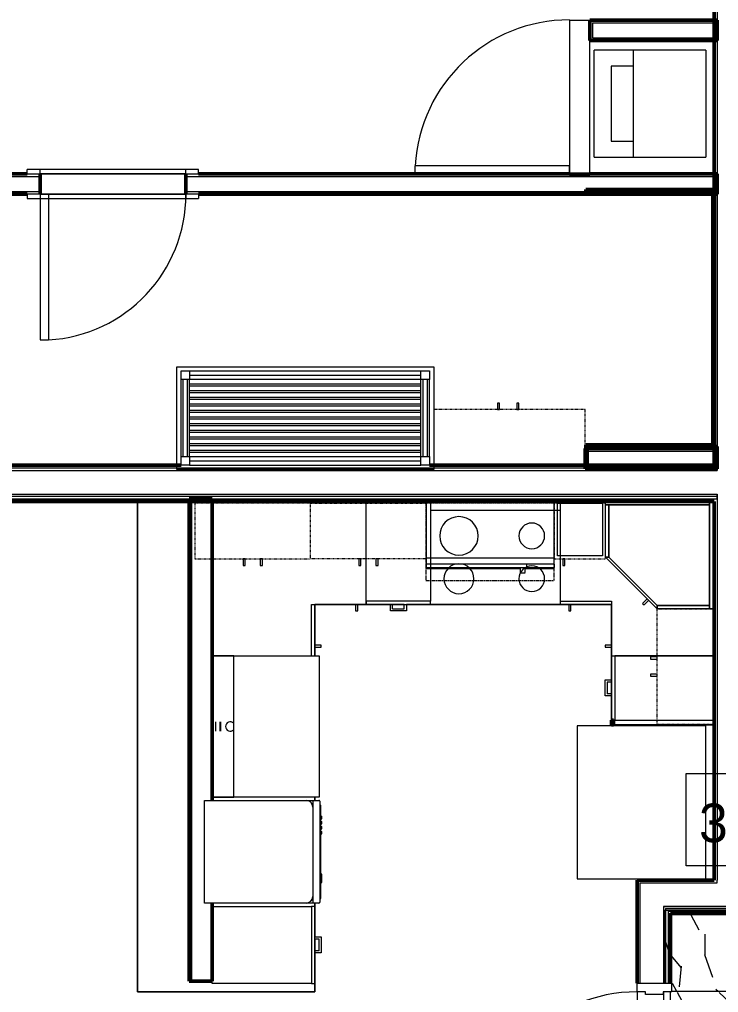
# Model space of a CAD drawing. Header units: inches. Extents: x -4218 to -1830, y 9767 to 12426.
# Drawn here: x -3649.5 to -3486.3, y 11007.3 to 11234.5 of the extents above; entities that cross this region are included whole.
import ezdxf

# ---------------------------------------------------------------- set-up
doc = ezdxf.new("R2010")
doc.units = ezdxf.units.IN
doc.header["$MEASUREMENT"] = 0
doc.linetypes.add('Dash', pattern=[0.25, 0.125, -0.125])
doc.linetypes.add('Overhead', pattern=[0.15625, 0.09375, -0.0625])
for name, color, linetype, lineweight in [('0-1', 7, 'Continuous', 5), ('0-2', 10, 'Continuous', 9), ('A-AREA-IDEN', 2, 'Continuous', 9), ('A-CLNG-1', 252, 'Continuous', 9), ('A-CLNG-2', 10, 'Continuous', 9), ('A-CLNG-PATT-1', 9, 'Continuous', 13), ('A-DETL-MBND', 5, 'Continuous', 9), ('A-DOOR-1', 10, 'Continuous', 9), ('A-DOOR-2', 50, 'Continuous', 20), ('A-DOOR-FRAM-1', 10, 'Continuous', 9), ('A-DOOR-FRAM-3', 50, 'Continuous', 20), ('A-ROOF-1', 132, 'Continuous', 9), ('A-WALL-1', 7, 'Continuous', 50), ('A-WALL-2', 250, 'Continuous', 13), ('A-WALL-3', 10, 'Continuous', 9), ('A-WALL-4', 252, 'Continuous', 9), ('A-WALL-5', 253, 'Continuous', 9), ('A-WALL-6', 254, 'Continuous', 9), ('A-WALL-7', 113, 'Continuous', 9), ('I-WALL-1', 7, 'Continuous', 50), ('I-WALL-2', 10, 'Continuous', 9), ('I-WALL-3', 252, 'Continuous', 9), ('I-WALL-4', 253, 'Continuous', 9), ('P-SANR-FIXT-1', 10, 'Continuous', 9), ('Q-CASE', 31, 'Continuous', 9), ('Q-CASE-1', 253, 'Continuous', 9), ('Q-CASE-2', 252, 'Continuous', 9), ('Q-CASE-3', 10, 'Continuous', 9), ('Q-CASE-4', 252, 'Dash', 9), ('Q-CASE-5', 253, 'Dash', 9), ('Q-CASE-6', 254, 'Continuous', 9), ('Q-CASE-7', 254, 'Dash', 9), ('Q-CASE-8', 10, 'Dash', 9), ('Q-SPCQ-1', 10, 'Continuous', 9), ('Q-SPCQ-2', 91, 'Overhead', 9), ('S-BEAM', 12, 'Continuous', 9)]:
    doc.layers.add(name, color=color, linetype=linetype, lineweight=lineweight)
doc.styles.add('Century Gothic', font='ufonts.com_century-gothic.ttf', dxfattribs={"height": 9})

# ---------------------------------------------------------------- blocks, each defined once
blk = doc.blocks.new('SWING - SINGLE - FLUSH - 2-10 x 6-8 - PRIVACY-3199407-BACKGROUND - RCP - 3RD FLOOR')
at = {"layer": 'A-DOOR-1'}
blk.add_arc((17, 2.37), 34.07, 93.3657, 180, dxfattribs=at)
at = {"layer": 'A-DOOR-2'}
for p, q in [((15, 2.37), (15, 36.38)), ((17, 36.38), (15, 36.38)), ((17, 2.37), (17, 36.38)), ((17, 2.37), (15, 2.37))]:
    blk.add_line(p, q, dxfattribs=at)
at = {"layer": 'A-DOOR-FRAM-1'}
for p, q in [((-17, 3.37), (-20, 3.37)), ((-20, 2.37), (-20, 3.37)), ((-20, 2.37), (-17, 2.37)), ((17, 3.37), (-17, 3.37)), ((-17, 2.37), (-17, 3.37)), ((-17, 2.37), (17, 2.37)), ((20, 3.37), (17, 3.37)), ((17, 2.37), (17, 3.37)), ((17, 2.37), (20, 2.37)), ((20, 2.37), (20, 3.37)), ((-17, -2.38), (-20, -2.38)), ((-20, -2.38), (-20, -3.38)), ((-20, -3.38), (-17, -3.38)), ((17, -2.38), (-17, -2.38)), ((-17, -2.38), (-17, -3.38)), ((-17, -3.38), (17, -3.38)), ((20, -2.38), (17, -2.38)), ((17, -2.38), (17, -3.38)), ((17, -3.38), (20, -3.38)), ((20, -2.38), (20, -3.38))]:
    blk.add_line(p, q, dxfattribs=at)
blk = doc.blocks.new('Stacked Washer and Dryer - 26_x25_ - Private-1372850-BACKGROUND - RCP - 3RD FLOOR')
at = {"layer": 'P-SANR-FIXT-1'}
for p, q in [((26, 12.5), (0, 12.5)), ((0, -12.5), (0, 12.5)), ((16.90625, -12.5), (16.90625, 12.5)), ((26, 12.5), (26, -12.5)), ((22.09375, 8.75), (16.90625, 8.75)), ((22.09375, -8.75), (22.09375, 8.75)), ((16.90625, -8.75), (22.09375, -8.75)), ((0, -12.5), (26, -12.5))]:
    blk.add_line(p, q, dxfattribs=at)
blk = doc.blocks.new('SWING - SINGLE - FLUSH - 36_ x 80_ - OFFSET PIVOT DOOR AT MAGIC PAK AND WASHER_DRYER-3199415-BACKGROUND - RCP - 3RD FLOOR')
at = {"layer": 'A-DOOR-1'}
blk.add_arc((18, -2.37), 36.07, 180, 266.8211, dxfattribs=at)
at = {"layer": 'A-DOOR-2'}
for p, q in [((16, -2.37), (16, -38.39)), ((18, -2.37), (16, -2.37)), ((18, -2.37), (18, -38.39)), ((18, -38.39), (16, -38.39))]:
    blk.add_line(p, q, dxfattribs=at)
blk = doc.blocks.new('Refrigerator_-_Side-by-Side_6047 - 36_ X 30_-345559-BACKGROUND - RCP - 3RD FLOOR')
at = {"layer": 'Q-SPCQ-1'}
for p, q in [((17.87, 14.42), (-17.88, 14.42)), ((-17.88, 14.42), (-17.88, -15.58)), ((17.87, -15.58), (17.87, 14.42)), ((-17.88, -15.58), (17.87, -15.58))]:
    blk.add_line(p, q, dxfattribs=at)
blk = doc.blocks.new('Range - 24_ x 30_-2320547-BACKGROUND - RCP - 3RD FLOOR')
at = {"layer": 'Q-SPCQ-1'}
blk.add_line((0, 22), (30, 22), dxfattribs=at)
for centre, radius, start, end in [((6.5, 16), 4.5, 360, 180), ((23.5, 16), 3, 360, 180), ((6.5, 16), 4.5, 180, 360), ((23.5, 16), 3, 180, 0), ((6.5, 6), 3.5, 360, 180), ((23.5, 6), 3, 360, 180), ((6.5, 6), 3.5, 180, 0), ((23.5, 6), 3, 180, 360)]:
    blk.add_arc(centre, radius, start, end, dxfattribs=at)
blk = doc.blocks.new('Dishwasher_15404 - 34_ counter-547918-BACKGROUND - RCP - 3RD FLOOR')
at = {"layer": 'Q-SPCQ-1'}
for p, q in [((0, 24), (23.68, 24)), ((0, 0), (0, 24)), ((23.68, 24), (25.25, 24)), ((25.25, 24), (26.68, 24)), ((25.25, 24), (25.25, 22.43)), ((26.87, 23.8), (26.87, 0.2)), ((26.87, 22.91), (27.12, 22.91)), ((27.12, 21.39), (27.12, 22.91)), ((25.25, 22.43), (25.25, 1.57)), ((27.12, 20.19), (27.12, 21.39)), ((27.12, 20.28), (27.37, 20.28)), ((27.12, 3.81), (27.12, 20.19)), ((27.12, 19.69), (27.37, 19.69)), ((27.12, 19.1), (27.37, 19.1)), ((27.12, 18.51), (27.37, 18.51)), ((27.37, 19.69), (27.37, 20.28)), ((27.37, 18.51), (27.37, 19.1)), ((27.12, 17.92), (27.37, 17.92)), ((27.12, 17.33), (27.37, 17.33)), ((27.12, 16.74), (27.37, 16.74)), ((27.12, 16.15), (27.37, 16.15)), ((27.37, 17.33), (27.37, 17.92)), ((27.37, 16.15), (27.37, 16.74)), ((27.37, 6.79), (27.12, 6.79)), ((27.12, 4.82), (27.37, 4.82)), ((27.37, 5.81), (27.37, 6.79)), ((27.37, 4.82), (27.37, 5.81)), ((27.12, 2.61), (27.12, 3.81)), ((27.12, 1.09), (27.12, 2.61)), ((23.68, 0), (0, 0)), ((25.25, 1.57), (25.25, 0)), ((26.87, 1.09), (27.12, 1.09)), ((25.25, 0), (23.68, 0)), ((26.68, 0), (25.25, 0))]:
    blk.add_line(p, q, dxfattribs=at)
for centre, radius, start, end in [((23.68, 22.43), 1.57, 360, 90), ((23.68, 22.43), 1.57, 32.077, 42.3359), ((23.68, 22.43), 1.57, 17.8182, 27.5266), ((23.68, 22.43), 1.57, 360, 13.6425), ((26.68, 23.8), 0.197, 360, 90), ((23.68, 1.57), 1.57, 270, 360), ((23.68, 1.57), 1.57, 317.6641, 327.923), ((23.68, 1.57), 1.57, 332.4734, 342.1818), ((23.68, 1.57), 1.57, 346.3575, 360), ((26.68, 0.2), 0.197, 270, 360), ((26.68, 0.2), 0.197, 270, 345)]:
    blk.add_arc(centre, radius, start, end, dxfattribs=at)
blk = doc.blocks.new('300 Series Wall Hung Cabinet_302 - 27_ X 36_-2605031-BACKGROUND - RCP - 3RD FLOOR')
at = {"layer": 'Q-CASE-2'}
for p, q in [((-1.76, 14.69), (-2.25, 14.69)), ((-2.25, 14.69), (-2.25, 13.19)), ((-1.76, 13.19), (-1.76, 14.69)), ((2.24, 14.69), (1.75, 14.69)), ((1.75, 14.69), (1.75, 13.19)), ((2.24, 13.19), (2.24, 14.69)), ((-2.25, 13.19), (-1.76, 13.19)), ((1.75, 13.19), (2.24, 13.19))]:
    blk.add_line(p, q, dxfattribs=at)
at = {"layer": 'Q-CASE-4'}
for p, q in [((-13.5, 0.19), (-13.5, 13.19)), ((-13.5, 13.19), (13.5, 13.19)), ((13.5, 13.19), (13.5, 0.19))]:
    blk.add_line(p, q, dxfattribs=at)
at = {"layer": 'Q-CASE-5'}
blk.add_line((13.5, 0.19), (-13.5, 0.19), dxfattribs=at)
blk = doc.blocks.new('30quot_MicrowaveVent_11166 - 70cm miele oven-2322118-BACKGROUND - RCP - 3RD FLOOR')
at = {"layer": 'Q-CASE-1'}
for p, q in [((-14.2, 0), (-14.2, -0.38)), ((15.68, -0.38), (15.68, 0))]:
    blk.add_line(p, q, dxfattribs=at)
at = {"layer": 'Q-CASE-2'}
for p, q in [((-14.2, -0.38), (-14.2, -13.23)), ((15.68, -13.23), (15.68, -0.38)), ((-14.2, -13.23), (-14.2, -14.49)), ((15.68, -13.23), (-14.2, -13.23)), ((15.68, -14.49), (15.68, -13.23)), ((-14.2, -14.49), (15.68, -14.49)), ((9.18, -14.61), (-14.2, -14.61)), ((-14.2, -14.61), (-14.2, -15.39)), ((-14.2, -15.39), (-14.2, -15.6)), ((-14.2, -15.39), (9.18, -15.39)), ((-14.2, -15.6), (7.69, -15.6)), ((7.69, -15.39), (7.69, -16.55)), ((8.88, -16.55), (8.88, -15.39)), ((8.88, -15.6), (15.68, -15.6)), ((9.18, -14.61), (9.18, -15.39)), ((15.68, -14.61), (9.18, -14.61)), ((9.18, -14.61), (9.18, -15.39)), ((9.18, -15.39), (15.68, -15.39)), ((15.68, -14.61), (15.68, -15.39)), ((15.68, -15.6), (15.68, -15.39)), ((7.69, -16.6), (8.88, -16.6)), ((8.88, -16.55), (8.88, -16.55))]:
    blk.add_line(p, q, dxfattribs=at)
at = {"layer": 'Q-CASE-6'}
blk.add_line((15.68, 0), (-14.2, 0), dxfattribs=at)
blk = doc.blocks.new('Base Cabinet 4 Drawer 254 - Base Cabinet 4 Drawer 254 15_-2556187-BACKGROUND - RCP - 3RD FLOOR')
at = {"layer": 'Q-CASE-3'}
for p, q in [((-6.76, -23.25), (-6.76, 0)), ((-6.76, 0), (8.24, 0)), ((8.24, 0), (8.24, -23.25)), ((-6.76, -23.25), (-6.76, -24)), ((8.24, -23.25), (-6.76, -23.25)), ((-6.76, -24), (8.24, -24)), ((-0.64, -24), (-1.14, -24)), ((-1.14, -25.5), (-1.14, -24)), ((-0.64, -25), (-0.64, -24)), ((2.11, -25), (2.11, -24)), ((2.11, -24), (2.61, -24)), ((2.61, -24), (2.61, -25.5)), ((8.24, -24), (8.24, -23.25)), ((2.61, -25.5), (-1.14, -25.5)), ((-0.64, -25), (2.11, -25))]:
    blk.add_line(p, q, dxfattribs=at)
blk = doc.blocks.new('Base Cabinet 3 Drawer 230 - Base Cabinet 3 Drawer 230 15_-2603807-BACKGROUND - RCP - 3RD FLOOR')
at = {"layer": 'Q-CASE-3'}
for p, q in [((-1.14, 24), (-1.14, 25.5)), ((-1.14, 25.5), (2.61, 25.5)), ((2.11, 25), (-0.64, 25)), ((-0.64, 24), (-0.64, 25)), ((2.11, 24), (2.11, 25)), ((2.61, 25.5), (2.61, 24)), ((-6.76, 24), (8.24, 24)), ((-6.76, 23.25), (-6.76, 24)), ((8.24, 23.25), (-6.76, 23.25)), ((-6.76, 23.25), (-6.76, 0)), ((-1.14, 24), (-0.64, 24)), ((2.61, 24), (2.11, 24)), ((8.24, 24), (8.24, 23.25)), ((8.24, 0), (8.24, 23.25)), ((-6.76, 0), (8.24, 0))]:
    blk.add_line(p, q, dxfattribs=at)
blk = doc.blocks.new('Base Cabinet 3 Drawer 230 - Base Cabinet 3 Drawer 230 18_-2554959-BACKGROUND - RCP - 3RD FLOOR')
at = {"layer": 'Q-CASE-3'}
for p, q in [((-8.26, -23.25), (-8.26, 0)), ((-8.26, 0), (9.74, 0)), ((9.74, 0), (9.74, -23.25)), ((-8.26, -23.25), (-8.26, -24)), ((9.74, -23.25), (-8.26, -23.25)), ((-8.26, -24), (9.74, -24)), ((-0.64, -24), (-1.14, -24)), ((-1.14, -25.5), (-1.14, -24)), ((-0.64, -25), (-0.64, -24)), ((2.11, -25), (2.11, -24)), ((2.11, -24), (2.61, -24)), ((2.61, -24), (2.61, -25.5)), ((9.74, -24), (9.74, -23.25)), ((2.61, -25.5), (-1.14, -25.5)), ((-0.64, -25), (2.11, -25))]:
    blk.add_line(p, q, dxfattribs=at)
blk = doc.blocks.new('kitchen_faucet_14143 - kitchen_faucet_14143-V24-BACKGROUND - RCP - 3RD FLOOR')
at = {"layer": 'P-SANR-FIXT-1'}
for p, q in [((2.26, -1.08), (2.26, 1.08)), ((2.34, 1.08), (2.34, -1.08)), ((3.44, -1.08), (3.44, 1.08))]:
    blk.add_line(p, q, dxfattribs=at)
for start, end in [(0, 135), (225, 0)]:
    blk.add_arc((0, 0), 1.08, start, end, dxfattribs=at)
blk = doc.blocks.new('Stainless Steel Farmhous Kitchen Sink - Stainless Steel Farmhous Kitchen Sink-2552578-BACKGROUND - RCP - 3RD FLOOR')
at = {"layer": 'P-SANR-FIXT-1'}
for p, q in [((-33, 22.2), (0, 22.2)), ((-33, 2.25), (-33, 22.2)), ((0, 22.2), (0, 2.25)), ((0, 2.25), (-33, 2.25))]:
    blk.add_line(p, q, dxfattribs=at)
blk = doc.blocks.new('Base Cabinet Corner 197 - Base Cabinet Corner 197-2569781-BACKGROUND - RCP - 3RD FLOOR')
at = {"layer": 'Q-CASE-3'}
for p, q in [((0.74, 36), (-23.26, 36)), ((-23.26, 36), (-23.26, 0)), ((0.74, 23.25), (0.74, 36)), ((0.74, 24), (0.74, 36)), ((0.73, 34), (0.73, 33.51)), ((2.23, 34), (0.73, 34)), ((0.73, 33.51), (2.23, 33.51)), ((2.23, 33.51), (2.23, 34)), ((10.73, 25.5), (10.24, 25.5)), ((10.24, 25.5), (10.24, 24)), ((10.73, 24), (10.73, 25.5)), ((12.74, 24), (0.74, 24)), ((0.74, 23.25), (0.74, 24)), ((12.74, 23.25), (0.74, 23.25)), ((10.24, 24), (10.73, 24)), ((12.74, 0), (12.74, 24)), ((-23.26, 0), (12.74, 0))]:
    blk.add_line(p, q, dxfattribs=at)
blk = doc.blocks.new('308 - 308-V40-BACKGROUND - RCP - 3RD FLOOR')
at = {"layer": 'Q-CASE'}
for p, q in [((-12, 13.19), (0, 25.19)), ((0, 25.19), (0, 24.44)), ((0, 24.44), (-11.25, 13.19)), ((-11.25, 13.19), (-12, 13.19))]:
    blk.add_line(p, q, dxfattribs=at)
at = {"layer": 'Q-CASE-1'}
for p, q in [((12.62, 25.19), (13, 25.19)), ((12.62, 0.19), (-12, 0.19)), ((13, 0.94), (12.62, 0.94)), ((12.62, 0.94), (13, 0.94))]:
    blk.add_line(p, q, dxfattribs=at)
at = {"layer": 'Q-CASE-2'}
for p, q in [((0, 25.19), (12.25, 25.19)), ((0, 24.44), (0, 25.19)), ((12.25, 25.19), (12.25, 24.44)), ((12.25, 0.94), (12.25, 25.19)), ((12.25, 25.19), (12.62, 25.19)), ((-11.25, 13.19), (0, 24.44)), ((0, 24.44), (12.25, 24.44)), ((12.25, 24.44), (0, 24.44)), ((12.25, 24.44), (12.25, 0.94)), ((-10.76, 16.55), (-11.11, 16.2)), ((-11.11, 16.2), (-10.05, 15.14)), ((-9.7, 15.49), (-10.76, 16.55)), ((-12, 13.19), (-11.25, 13.19)), ((-12, 0.94), (-12, 13.19)), ((-11.25, 0.94), (-11.25, 13.19)), ((-11.25, 13.19), (-11.25, 0.94)), ((-11.25, 0.94), (-12, 0.94)), ((-12, 0.19), (-12, 0.94)), ((-12, 0.94), (12.62, 0.94)), ((12.25, 0.94), (-11.25, 0.94)), ((12.62, 0.94), (12.25, 0.94))]:
    blk.add_line(p, q, dxfattribs=at)
at = {"layer": 'Q-CASE-6'}
for p, q in [((13, 25.19), (13, 0.94)), ((13, 0.19), (12.62, 0.19)), ((13, 0.94), (13, 0.19))]:
    blk.add_line(p, q, dxfattribs=at)
blk = doc.blocks.new('300 Series Wall Hung Cabinet_302 - 27_ X 36_-V41-BACKGROUND - RCP - 3RD FLOOR')
at = {"layer": 'Q-CASE-2'}
for p, q in [((-1.76, -13.19), (-2.25, -13.19)), ((-2.25, -13.19), (-2.25, -14.69)), ((-1.76, -14.69), (-1.76, -13.19)), ((2.24, -13.19), (1.75, -13.19)), ((1.75, -13.19), (1.75, -14.69)), ((2.24, -14.69), (2.24, -13.19)), ((-2.25, -14.69), (-1.76, -14.69)), ((1.75, -14.69), (2.24, -14.69))]:
    blk.add_line(p, q, dxfattribs=at)
at = {"layer": 'Q-CASE-4'}
for p, q in [((13.5, -13.19), (13.5, -0.19)), ((-9.5, -13.19), (13.5, -13.19))]:
    blk.add_line(p, q, dxfattribs=at)
at = {"layer": 'Q-CASE-5'}
for p, q in [((-13.5, -0.19), (-13.5, -13.19)), ((13.5, -0.19), (-9.5, -0.19)), ((-13.5, -13.19), (-9.5, -13.19))]:
    blk.add_line(p, q, dxfattribs=at)
at = {"layer": 'Q-CASE-7'}
blk.add_line((-9.5, -0.19), (-13.5, -0.19), dxfattribs=at)
blk = doc.blocks.new('300 Series Wall Hung Cabinet_301 - 12_-2216986-BACKGROUND - RCP - 3RD FLOOR')
at = {"layer": 'Q-CASE-1'}
blk.add_line((-5.25, -0.19), (5.25, -0.19), dxfattribs=at)
at = {"layer": 'Q-CASE-2'}
for p, q in [((-5.25, -12.44), (-5.25, -0.19)), ((5.25, -0.19), (5.25, -12.44)), ((5.25, -12.44), (-5.25, -12.44)), ((-3.51, -13.19), (-4, -13.19)), ((-4, -13.19), (-4, -14.69)), ((-3.51, -14.69), (-3.51, -13.19)), ((-4, -14.69), (-3.51, -14.69))]:
    blk.add_line(p, q, dxfattribs=at)
at = {"layer": 'Q-CASE-4'}
for p, q in [((-6, -0.19), (-6, -13.19)), ((6, -13.19), (6, -0.19)), ((-6, -13.19), (6, -13.19))]:
    blk.add_line(p, q, dxfattribs=at)
at = {"layer": 'Q-CASE-5'}
blk.add_line((6, -0.19), (-6, -0.19), dxfattribs=at)
blk = doc.blocks.new('Cabinet Filler41 - Cabinet Filler-2785547-BACKGROUND - RCP - 3RD FLOOR')
at = {"layer": 'A-WALL-1'}
for p, q in [((-3511.3, 11069.84), (-3511.3, 11070.94)), ((-3511.3, 11070.94), (-3510.8, 11070.94)), ((-3510.8, 11069.84), (-3511.3, 11069.84)), ((-3510.8, 11070.94), (-3510.8, 11069.84))]:
    blk.add_line(p, q, dxfattribs=at)
at = {"layer": 'A-WALL-4'}
for p, q in [((-3510.8, 11070.94), (-3511.3, 11070.94)), ((-3511.3, 11070.94), (-3511.3, 11069.84)), ((-3511.3, 11069.84), (-3510.8, 11069.84)), ((-3510.8, 11069.84), (-3510.8, 11070.94))]:
    blk.add_line(p, q, dxfattribs=at)
blk = doc.blocks.new('Bath Vanity - Bath Vanity 60_-2708009-BACKGROUND - RCP - 3RD FLOOR')
at = {"layer": 'Q-CASE-2'}
for p, q in [((-29.26, -1), (-29.26, 0)), ((-29.26, 0), (30.74, 0)), ((30.74, 0), (30.74, -1))]:
    blk.add_line(p, q, dxfattribs=at)
at = {"layer": 'Q-CASE-3'}
for p, q in [((-29.26, -24), (-29.26, -1)), ((-28.26, -3), (-28.26, -1)), ((-28.26, -1), (-26.26, -1)), ((27.74, -1), (-26.26, -1)), ((-26.26, -1), (-26.26, -3)), ((27.74, -2), (-26.26, -2)), ((27.74, -3), (27.74, -1)), ((27.74, -1), (29.74, -1)), ((29.74, -1), (29.74, -3)), ((30.74, -1), (30.74, -24)), ((-28.26, -3), (-28.26, -21)), ((-26.26, -3), (-28.26, -3)), ((-27.76, -3), (-27.76, -21)), ((-26.76, -3), (-26.76, -21)), ((27.74, -3), (-26.26, -3)), ((-26.26, -3), (-26.26, -21)), ((-26.26, -4), (27.74, -4)), ((27.74, -3), (27.74, -21)), ((29.74, -3), (27.74, -3)), ((28.24, -3), (28.24, -21)), ((29.24, -3), (29.24, -21)), ((29.74, -3), (29.74, -21)), ((27.74, -4.55), (-26.26, -4.55)), ((-26.26, -5.55), (27.74, -5.55)), ((27.74, -6.09), (-26.26, -6.09)), ((-26.26, -7.09), (27.74, -7.09)), ((27.74, -7.64), (-26.26, -7.64)), ((-26.26, -8.64), (27.74, -8.64)), ((27.74, -9.18), (-26.26, -9.18)), ((-26.26, -10.18), (27.74, -10.18)), ((27.74, -10.73), (-26.26, -10.73)), ((-26.26, -11.73), (27.74, -11.73)), ((27.74, -12.27), (-26.26, -12.27)), ((-26.26, -13.27), (27.74, -13.27)), ((27.74, -13.82), (-26.26, -13.82)), ((-26.26, -14.82), (27.74, -14.82)), ((27.74, -15.36), (-26.26, -15.36)), ((-26.26, -16.36), (27.74, -16.36)), ((27.74, -16.91), (-26.26, -16.91)), ((-26.26, -17.91), (27.74, -17.91)), ((27.74, -18.45), (-26.26, -18.45)), ((-26.26, -19.45), (27.74, -19.45)), ((27.74, -20), (-26.26, -20)), ((-28.26, -23), (-28.26, -21)), ((-28.26, -21), (-26.26, -21)), ((-26.26, -21), (27.74, -21)), ((-26.26, -21), (-26.26, -23)), ((27.74, -22), (-26.26, -22)), ((27.74, -23), (27.74, -21)), ((27.74, -21), (29.74, -21)), ((29.74, -21), (29.74, -23)), ((30.74, -24), (-29.26, -24)), ((-26.26, -23), (-28.26, -23)), ((27.74, -23), (-26.26, -23)), ((29.74, -23), (27.74, -23))]:
    blk.add_line(p, q, dxfattribs=at)
blk = doc.blocks.new('Range_Hood_386 - 30_ Wide-2820354-BACKGROUND - RCP - 3RD FLOOR')
at = {"layer": 'Q-SPCQ-2'}
for p, q in [((15, 6), (-15, 6)), ((-15, 6), (-15, -12)), ((15, -12), (15, 6)), ((-15, -12), (15, -12))]:
    blk.add_line(p, q, dxfattribs=at)
blk = doc.blocks.new('300 Series Wall Hung Cabinet_326 - 36_-V56-BACKGROUND - RCP - 3RD FLOOR')
at = {"layer": 'Q-CASE-3'}
for p, q in [((-2.01, -13.19), (-2.5, -13.19)), ((-2.5, -13.19), (-2.5, -14.69)), ((-2.01, -14.69), (-2.01, -13.19)), ((2.49, -13.19), (2, -13.19)), ((2, -13.19), (2, -14.69)), ((2.49, -14.69), (2.49, -13.19)), ((-2.5, -14.69), (-2.01, -14.69)), ((2, -14.69), (2.49, -14.69))]:
    blk.add_line(p, q, dxfattribs=at)
at = {"layer": 'Q-CASE-4'}
for p, q in [((17.37, -0.19), (-18, -0.19)), ((-18, -0.19), (-18, -4.07))]:
    blk.add_line(p, q, dxfattribs=at)
at = {"layer": 'Q-CASE-8'}
for p, q in [((-18, -4.07), (-18, -13.19)), ((-18, -13.19), (17.37, -13.19))]:
    blk.add_line(p, q, dxfattribs=at)
blk = doc.blocks.new('CTR - 1st Phase - Unit Layouts_rvt-1-BACKGROUND - RCP - 3RD FLOOR')
at = {"layer": 'A-WALL-1'}
for p, q in [((-3516.37, 11233.73), (-3516.37, 11234.36)), ((-3516.37, 11234.36), (-3486.67, 11234.36)), ((-3516.37, 11230.23), (-3516.37, 11233.73)), ((-3486.67, 11234.36), (-3486.67, 11233.73)), ((-3486.67, 11233.73), (-3486.67, 11230.23)), ((-3516.37, 11229.61), (-3516.37, 11230.23)), ((-3486.67, 11230.23), (-3486.67, 11229.61)), ((-3486.67, 11229.61), (-3516.37, 11229.61)), ((-3653.15, 11198.45), (-3647.72, 11198.45)), ((-3644.72, 11198.45), (-3644.72, 11193.7)), ((-3610.72, 11193.7), (-3610.72, 11198.45)), ((-3607.72, 11198.45), (-3521.12, 11198.45)), ((-3521.12, 11198.45), (-3521.12, 11198.36)), ((-3516.37, 11198.36), (-3516.37, 11198.45)), ((-3516.37, 11198.45), (-3486.67, 11198.45)), ((-3486.67, 11198.45), (-3486.67, 11197.83)), ((-3521.12, 11198.36), (-3516.37, 11198.36)), ((-3486.67, 11197.83), (-3486.67, 11194.33)), ((-3517.26, 11194.81), (-3487.64, 11194.81)), ((-3517.26, 11194.44), (-3517.26, 11194.81)), ((-3487.64, 11194.44), (-3517.26, 11194.44)), ((-3487.64, 11194.81), (-3487.26, 11194.81)), ((-3487.64, 11135.19), (-3487.64, 11194.44)), ((-3487.26, 11194.81), (-3487.26, 11134.81)), ((-3486.67, 11194.33), (-3486.67, 11193.7)), ((-3647.72, 11193.7), (-3653.15, 11193.7)), ((-3486.67, 11193.7), (-3607.72, 11193.7)), ((-3517.3, 11134.19), (-3517.3, 11134.81)), ((-3517.3, 11134.81), (-3486.67, 11134.81)), ((-3517.26, 11134.81), (-3517.26, 11135.19)), ((-3517.26, 11135.19), (-3487.64, 11135.19)), ((-3487.64, 11134.81), (-3517.26, 11134.81)), ((-3487.26, 11134.81), (-3487.64, 11134.81)), ((-3486.67, 11134.81), (-3486.67, 11134.19)), ((-3517.3, 11130.69), (-3517.3, 11134.19)), ((-3486.67, 11134.19), (-3486.67, 11130.69)), ((-3517.3, 11130.44), (-3517.3, 11130.69)), ((-3486.67, 11130.44), (-3517.3, 11130.44)), ((-3486.67, 11130.69), (-3486.67, 11130.44)), ((-3609.93, 11009.94), (-3609.93, 11122.56)), ((-3609.93, 11122.56), (-3604.56, 11122.56)), ((-3604.56, 11122.56), (-3604.56, 11052.19)), ((-3604.56, 11028.19), (-3604.56, 11009.94)), ((-3604.56, 11009.94), (-3609.93, 11009.94))]:
    blk.add_line(p, q, dxfattribs=at)
at = {"layer": 'A-WALL-2'}
for p, q in [((-3515.75, 11233.73), (-3515.75, 11230.23)), ((-3515.75, 11233.73), (-3487.3, 11233.73)), ((-3487.3, 11233.73), (-3487.3, 11230.23)), ((-3515.75, 11230.23), (-3487.3, 11230.23)), ((-3653.15, 11197.83), (-3644.72, 11197.83)), ((-3610.72, 11197.83), (-3487.3, 11197.83)), ((-3487.3, 11194.33), (-3487.3, 11197.83)), ((-3653.15, 11194.33), (-3644.72, 11194.33)), ((-3610.72, 11194.33), (-3487.3, 11194.33)), ((-3517.42, 11133.7), (-3486.67, 11133.7)), ((-3516.67, 11130.69), (-3516.67, 11134.19)), ((-3516.67, 11134.19), (-3487.3, 11134.19)), ((-3487.3, 11134.19), (-3487.3, 11130.69)), ((-3517.3, 11130.69), (-3516.67, 11130.69)), ((-3517.3, 11130.69), (-3516.67, 11130.69)), ((-3516.67, 11130.69), (-3487.3, 11130.69)), ((-3487.3, 11130.69), (-3486.67, 11130.69)), ((-3487.3, 11130.69), (-3486.67, 11130.69)), ((-3517.42, 11130.2), (-3486.67, 11130.2)), ((-3609.31, 11009.94), (-3609.31, 11122.56))]:
    blk.add_line(p, q, dxfattribs=at)
at = {"layer": 'A-WALL-3'}
for p, q in [((-3521.12, 11234.36), (-3521.12, 11198.45)), ((-3521.12, 11234.36), (-3516.37, 11234.36)), ((-3516.37, 11198.45), (-3516.37, 11229.61)), ((-3610.72, 11198.45), (-3644.72, 11198.45)), ((-3644.72, 11193.7), (-3610.72, 11193.7))]:
    blk.add_line(p, q, dxfattribs=at)
at = {"layer": 'A-WALL-4'}
for p, q in [((-3516.37, 11229.61), (-3516.37, 11234.36)), ((-3644.72, 11198.45), (-3644.72, 11193.7)), ((-3610.72, 11198.45), (-3610.72, 11193.7)), ((-3521.12, 11198.45), (-3521.12, 11198.36)), ((-3516.37, 11198.36), (-3516.37, 11198.45)), ((-3521.12, 11198.36), (-3516.37, 11198.36)), ((-3609.93, 11009.94), (-3609.93, 11121.94)), ((-3604.56, 11121.94), (-3604.56, 11052.19)), ((-3604.56, 11028.19), (-3604.56, 11009.94)), ((-3609.93, 11009.94), (-3604.56, 11009.94))]:
    blk.add_line(p, q, dxfattribs=at)
at = {"layer": 'A-WALL-5'}
for p, q in [((-3609.93, 11121.94), (-3609.93, 11122.56)), ((-3604.56, 11122.56), (-3604.56, 11121.94))]:
    blk.add_line(p, q, dxfattribs=at)
at = {"layer": 'A-WALL-6'}
blk.add_line((-3609.93, 11122.56), (-3604.56, 11122.56), dxfattribs=at)
at = {"layer": 'A-WALL-7'}
for p, q in [((-3609.93, 11121.94), (-3621.93, 11121.94)), ((-3621.93, 11121.94), (-3621.93, 11007.51)), ((-3621.93, 11007.51), (-3621.93, 11121.94)), ((-3621.93, 11121.94), (-3609.93, 11121.94)), ((-3604.56, 11121.94), (-3609.93, 11121.94)), ((-3609.93, 11121.94), (-3604.56, 11121.94)), ((-3487.3, 11121.94), (-3604.56, 11121.94)), ((-3604.56, 11121.94), (-3487.3, 11121.94)), ((-3487.3, 11069.84), (-3487.3, 11121.94)), ((-3487.3, 11121.94), (-3487.3, 11069.84)), ((-3580.56, 11088.44), (-3580.56, 11097.94)), ((-3580.56, 11097.94), (-3571.04, 11097.94)), ((-3571.04, 11097.94), (-3580.56, 11097.94)), ((-3580.56, 11097.94), (-3580.56, 11088.44)), ((-3570.56, 11097.94), (-3562.93, 11097.94)), ((-3562.93, 11097.94), (-3570.56, 11097.94)), ((-3562.93, 11097.94), (-3562.43, 11097.94)), ((-3562.43, 11097.94), (-3559.68, 11097.94)), ((-3559.68, 11097.94), (-3562.43, 11097.94)), ((-3559.68, 11097.94), (-3559.18, 11097.94)), ((-3559.18, 11097.94), (-3521.29, 11097.94)), ((-3521.29, 11097.94), (-3559.18, 11097.94)), ((-3521.29, 11097.94), (-3520.8, 11097.94)), ((-3520.8, 11097.94), (-3511.3, 11097.94)), ((-3511.3, 11097.94), (-3520.8, 11097.94)), ((-3511.3, 11097.94), (-3511.3, 11088.43)), ((-3511.3, 11088.43), (-3511.3, 11097.94)), ((-3580.56, 11087.95), (-3580.56, 11088.44)), ((-3580.56, 11085.94), (-3580.56, 11087.95)), ((-3580.56, 11087.95), (-3580.56, 11085.94)), ((-3511.3, 11087.94), (-3511.3, 11080.31)), ((-3511.3, 11080.31), (-3511.3, 11087.94)), ((-3604.56, 11052.94), (-3604.56, 11085.94)), ((-3604.56, 11085.94), (-3599.51, 11085.94)), ((-3599.51, 11085.94), (-3604.56, 11085.94)), ((-3604.56, 11085.94), (-3604.56, 11052.94)), ((-3511.3, 11080.31), (-3511.3, 11079.82)), ((-3511.3, 11079.82), (-3511.3, 11077.06)), ((-3511.3, 11077.06), (-3511.3, 11079.82)), ((-3511.3, 11077.06), (-3511.3, 11076.56)), ((-3511.3, 11076.56), (-3511.3, 11070.94)), ((-3511.3, 11070.94), (-3511.3, 11076.56)), ((-3511.3, 11070.94), (-3511.3, 11069.84)), ((-3511.3, 11069.84), (-3511.3, 11070.94)), ((-3511.3, 11069.84), (-3510.8, 11069.84)), ((-3510.8, 11069.84), (-3511.3, 11069.84)), ((-3510.8, 11069.84), (-3487.3, 11069.84)), ((-3487.3, 11069.84), (-3510.8, 11069.84)), ((-3599.51, 11052.94), (-3604.56, 11052.94)), ((-3604.56, 11052.94), (-3599.51, 11052.94)), ((-3580.56, 11052.94), (-3599.51, 11052.94)), ((-3580.56, 11052.19), (-3580.56, 11052.94)), ((-3580.56, 11052.94), (-3580.56, 11052.19)), ((-3580.56, 11020.31), (-3580.56, 11028.19)), ((-3580.56, 11028.19), (-3580.56, 11020.31)), ((-3580.56, 11019.82), (-3580.56, 11020.31)), ((-3580.56, 11017.06), (-3580.56, 11019.82)), ((-3580.56, 11019.82), (-3580.56, 11017.06)), ((-3580.56, 11016.56), (-3580.56, 11017.06)), ((-3580.56, 11007.51), (-3580.56, 11016.56)), ((-3580.56, 11016.56), (-3580.56, 11007.51)), ((-3621.93, 11007.51), (-3580.56, 11007.51)), ((-3580.56, 11007.51), (-3621.93, 11007.51))]:
    blk.add_line(p, q, dxfattribs=at)
at = {"layer": 'I-WALL-1'}
for p, q in [((-3517.42, 11129.58), (-3517.42, 11134.33)), ((-3517.42, 11134.33), (-3486.67, 11134.33)), ((-3486.67, 11134.33), (-3486.67, 11129.58)), ((-3486.67, 11129.58), (-3517.42, 11129.58))]:
    blk.add_line(p, q, dxfattribs=at)
at = {"layer": '0-2'}
for name, p, rotation in [('SWING - SINGLE - FLUSH - 36_ x 80_ - OFFSET PIVOT DOOR AT MAGIC PAK AND WASHER_DRYER-3199415-BACKGROUND - RCP - 3RD FLOOR', (-3518.75, 11216.36), 270), ('Stacked Washer and Dryer - 26_x25_ - Private-1372850-BACKGROUND - RCP - 3RD FLOOR', (-3489.32, 11214.86), 180), ('SWING - SINGLE - FLUSH - 2-10 x 6-8 - PRIVACY-3199407-BACKGROUND - RCP - 3RD FLOOR', (-3627.72, 11196.08), 180), ('Bath Vanity - Bath Vanity 60_-2708009-BACKGROUND - RCP - 3RD FLOOR', (-3582.06, 11129.44), 180), ('300 Series Wall Hung Cabinet_326 - 36_-V56-BACKGROUND - RCP - 3RD FLOOR', (-3535.42, 11130.25), 180), ('Base Cabinet Corner 197 - Base Cabinet Corner 197-2569781-BACKGROUND - RCP - 3RD FLOOR', (-3604.56, 11098.68), 270.0000000000319), ('300 Series Wall Hung Cabinet_302 - 27_ X 36_-2605031-BACKGROUND - RCP - 3RD FLOOR', (-3568.06, 11121.75), 180), ('Range_Hood_386 - 30_ Wide-2820354-BACKGROUND - RCP - 3RD FLOOR', (-3539.67, 11109.56), 180), ('Base Cabinet Corner 197 - Base Cabinet Corner 197-2569781-BACKGROUND - RCP - 3RD FLOOR', (-3510.56, 11121.94), 180), ('308 - 308-V40-BACKGROUND - RCP - 3RD FLOOR', (-3487.49, 11108.94), 90.00000000002986), ('300 Series Wall Hung Cabinet_302 - 27_ X 36_-2605031-BACKGROUND - RCP - 3RD FLOOR', (-3487.49, 11083.44), 90.00000000002986), ('Stainless Steel Farmhous Kitchen Sink - Stainless Steel Farmhous Kitchen Sink-2552578-BACKGROUND - RCP - 3RD FLOOR', (-3601.76, 11052.94), 270.0000000000835), ('Base Cabinet 3 Drawer 230 - Base Cabinet 3 Drawer 230 15_-2603807-BACKGROUND - RCP - 3RD FLOOR', (-3487.3, 11077.7), 90.00000000003256), ('kitchen_faucet_14143 - kitchen_faucet_14143-V24-BACKGROUND - RCP - 3RD FLOOR', (-3600.31, 11069.44), 180), ('Refrigerator_-_Side-by-Side_6047 - 36_ X 30_-345559-BACKGROUND - RCP - 3RD FLOOR', (-3503.72, 11051.71), 270.0000000000458), ('Base Cabinet 3 Drawer 230 - Base Cabinet 3 Drawer 230 18_-2554959-BACKGROUND - RCP - 3RD FLOOR', (-3604.56, 11017.7), 90.00000000011703)]:
    blk.add_blockref(name, p, dxfattribs=dict(at, rotation=rotation))
for name, p in [('300 Series Wall Hung Cabinet_302 - 27_ X 36_-V41-BACKGROUND - RCP - 3RD FLOOR', (-3595.06, 11121.75)), ('Base Cabinet 4 Drawer 254 - Base Cabinet 4 Drawer 254 15_-2556187-BACKGROUND - RCP - 3RD FLOOR', (-3561.79, 11121.94)), ('30quot_MicrowaveVent_11166 - 70cm miele oven-2322118-BACKGROUND - RCP - 3RD FLOOR', (-3540.35, 11121.94)), ('300 Series Wall Hung Cabinet_301 - 12_-2216986-BACKGROUND - RCP - 3RD FLOOR', (-3518.67, 11121.75)), ('Range - 24_ x 30_-2320547-BACKGROUND - RCP - 3RD FLOOR', (-3553.42, 11097.94)), ('Cabinet Filler41 - Cabinet Filler-2785547-BACKGROUND - RCP - 3RD FLOOR', (0, 0)), ('Dishwasher_15404 - 34_ counter-547918-BACKGROUND - RCP - 3RD FLOOR', (-3606.3, 11028.19))]:
    blk.add_blockref(name, p, dxfattribs=at)
blk = doc.blocks.new('HOLLOW METAL - UNIT DOOR-2191980-BACKGROUND - RCP - 3RD FLOOR')
at = {"layer": 'A-DOOR-1'}
blk.add_arc((18, -4.125), 36, 180, 270, dxfattribs=at)
at = {"layer": 'A-DOOR-2'}
for p, q in [((16.25, -4.125), (18, -4.125)), ((16.25, -40.125), (16.25, -4.125)), ((18, -4.125), (18, -40.125)), ((18, -40.125), (16.25, -40.125))]:
    blk.add_line(p, q, dxfattribs=at)
at = {"layer": 'A-DOOR-FRAM-3'}
for p, q in [((-20, 3.875), (-18, 3.875)), ((-20, -4.125), (-20, 3.875)), ((-18, 3.875), (-18, 1.9375)), ((18, 3.875), (20, 3.875)), ((18, 1.9375), (18, 3.875)), ((20, 3.875), (20, -4.125)), ((-18, 1.9375), (-17.375, 1.9375)), ((-17.375, 1.9375), (-17.375, -2.1875)), ((17.375, 1.9375), (18, 1.9375)), ((17.375, -2.1875), (17.375, 1.9375)), ((-18, -2.1875), (-18, -4.125)), ((-17.375, -2.1875), (-18, -2.1875)), ((18, -2.1875), (17.375, -2.1875)), ((18, -4.125), (18, -2.1875)), ((-18, -4.125), (-20, -4.125)), ((20, -4.125), (18, -4.125))]:
    blk.add_line(p, q, dxfattribs=at)
blk = doc.blocks.new('CTR - 1st Phase - Common Walls_rvt-1-BACKGROUND - RCP - 3RD FLOOR')
at = {"layer": 'A-CLNG-PATT-1'}
h = blk.add_hatch(dxfattribs=at)
h.set_pattern_fill('FP_1', color=256, style=0, pattern_type=2)
h.set_pattern_definition([(108.435, (6.24, 0), (-23.9995167, 47.999875), [9.107, -66.787]), (139.399, (3.36, 8.64), (-144.0005735, 119.9994401), [4.425, -216.844]), (136.848, (24, 11.52), (-360.00235884, 335.99803914), [10.527, -515.834]), (109.983, (16.32, 18.72), (-71.99926767, 192.0004429), [5.618, -275.295]), (90, (14.4, 0), (-24, 24), [4.8, -19.2]), (118.443, (14.4, 4.8), (168.000806133, -311.999948405), [13.101, -641.971]), (84.289, (8.16, 16.32), (-24.00143285, -215.9997167), [4.824, -236.373]), (129.806, (8.64, 21.12), (96.0006462, -119.9991583), [3.749, -183.697])])
h.paths.add_polyline_path([(-3478.3, 10949.97), (-3435.32, 10949.97), (-3435.32, 10968.92), (-3478.3, 10968.92), (-3478.3, 10959.13)], flags=0)
h.paths.add_polyline_path([(-3498.05, 10969.17), (-3435.32, 10969.17), (-3435.32, 11007.32), (-3498.93, 11007.32), (-3498.93, 10971.49), (-3497.3, 10971.49), (-3497.3, 10969.49), (-3498.93, 10969.49), (-3498.93, 10969.17), (-3498.45, 10969.17)], flags=0)
h.paths.add_polyline_path([(-3497.3, 11007.57), (-3435.32, 11007.57), (-3435.32, 11026.52), (-3498.93, 11026.52), (-3498.93, 11009.49), (-3497.3, 11009.49), (-3497.3, 11008.06)], flags=0)
at = {"layer": 'A-CLNG-1'}
for p, q in [((-3498.93, 11026.52), (-3479.55, 11026.52)), ((-3498.93, 11009.49), (-3498.93, 11026.52))]:
    blk.add_line(p, q, dxfattribs=at)
at = {"layer": 'A-CLNG-2'}
blk.add_line((-3435.32, 11007.57), (-3497.3, 11007.57), dxfattribs=at)
at = {"layer": 'A-WALL-2'}
for p, q in [((-3486.67, 11362.61), (-3486.67, 11129.81)), ((-3852.47, 11129.81), (-3487.3, 11129.81)), ((-3852.47, 11129.19), (-3487.3, 11129.19)), ((-3487.3, 11129.81), (-3486.67, 11129.81)), ((-3487.3, 11129.19), (-3486.67, 11129.19)), ((-3486.67, 11129.19), (-3486.67, 11129.81)), ((-3486.67, 11129.81), (-3486.67, 11129.19)), ((-3852.47, 11123.69), (-3487.3, 11123.69)), ((-3487.3, 11123.69), (-3486.67, 11123.69)), ((-3486.67, 11123.19), (-3486.67, 11123.69)), ((-3486.67, 11123.69), (-3486.67, 11123.19)), ((-3852.47, 11123.19), (-3487.3, 11123.19)), ((-3852.47, 11122.56), (-3487.3, 11122.56)), ((-3487.3, 11123.19), (-3486.67, 11123.19)), ((-3487.3, 11122.56), (-3486.67, 11122.56)), ((-3486.67, 11122.56), (-3486.67, 11123.19)), ((-3486.67, 11123.19), (-3486.67, 11122.56)), ((-3486.67, 11122.56), (-3486.67, 11033.56)), ((-3504.67, 11032.94), (-3504.67, 11027.44)), ((-3504.67, 11032.94), (-3486.67, 11032.94)), ((-3486.67, 11032.94), (-3486.67, 11033.56)), ((-3504.67, 11027.44), (-3504.67, 11025.81)), ((-3504.67, 11025.81), (-3504.67, 11009.49)), ((-3499.17, 11027.44), (-3499.17, 11026.94)), ((-3499.17, 11027.44), (-3481.17, 11027.44)), ((-3499.17, 11026.94), (-3499.17, 11025.81)), ((-3499.17, 11025.81), (-3499.17, 11009.49)), ((-3498.67, 11026.94), (-3498.67, 11026.31)), ((-3498.67, 11026.94), (-3480.67, 11026.94)), ((-3498.67, 11026.31), (-3498.67, 11025.81)), ((-3498.67, 11025.81), (-3498.67, 11009.49)), ((-3498.05, 11026.31), (-3498.05, 11025.81)), ((-3498.05, 11026.31), (-3480.05, 11026.31)), ((-3498.05, 11025.81), (-3497.55, 11025.81)), ((-3498.05, 11025.81), (-3498.05, 11009.49))]:
    blk.add_line(p, q, dxfattribs=at)
at = {"layer": 'I-WALL-1'}
for p, q in [((-3487.3, 11130.44), (-3487.3, 11362.61)), ((-3852.47, 11130.44), (-3611.8, 11130.44)), ((-3553.8, 11130.44), (-3487.3, 11130.44)), ((-3487.3, 11121.94), (-3852.47, 11121.94)), ((-3487.3, 11033.56), (-3487.3, 11121.94)), ((-3505.3, 11032.94), (-3505.3, 11033.56)), ((-3505.3, 11033.56), (-3487.3, 11033.56)), ((-3505.3, 11025.81), (-3505.3, 11032.94)), ((-3505.3, 11009.49), (-3505.3, 11025.81)), ((-3497.55, 11025.81), (-3497.55, 11009.49)), ((-3479.55, 11025.81), (-3497.55, 11025.81))]:
    blk.add_line(p, q, dxfattribs=at)
at = {"layer": 'I-WALL-2'}
for p, q in [((-3505.3, 11007.49), (-3505.3, 10973.24)), ((-3497.55, 10971.49), (-3497.55, 11007.49))]:
    blk.add_line(p, q, dxfattribs=at)
at = {"layer": 'I-WALL-3'}
blk.add_line((-3497.55, 11007.49), (-3497.55, 11007.32), dxfattribs=at)
at = {"layer": 'I-WALL-4'}
blk.add_line((-3505.3, 11009.49), (-3497.55, 11009.49), dxfattribs=at)
at = {"layer": '0-2', "rotation": 270.0000000000064}
blk.add_blockref('HOLLOW METAL - UNIT DOOR-2191980-BACKGROUND - RCP - 3RD FLOOR', (-3501.17, 10989.49), dxfattribs=at)
blk = doc.blocks.new('Dimension Lumber - LVL - 3_5X5_5-2690762-BACKGROUND - RCP - 3RD FLOOR')
at = {"layer": 'A-DETL-MBND'}
for p, q in [((-3498.93, 11025.54), (-3499.17, 11025.54)), ((-3410.3, 11025.54), (-3435.32, 11025.54)), ((-3408.43, 11025.54), (-3410.3, 11025.54)), ((-3408.43, 11022.04), (-3408.43, 11025.54)), ((-3498.93, 11022.04), (-3499.17, 11022.04)), ((-3410.3, 11022.04), (-3435.32, 11022.04)), ((-3408.43, 11022.04), (-3410.3, 11022.04))]:
    blk.add_line(p, q, dxfattribs=at)

msp = doc.modelspace()

# ---------------------------------------------------------------- linework, layer by layer
at = {"layer": 'A-AREA-IDEN', "flags": 128}
msp.add_lwpolyline([(-3493.87, 11058.43), (-3402.38, 11058.43), (-3402.38, 11036.94), (-3493.87, 11036.94)], close=True, dxfattribs=at)
at = {"layer": 'A-ROOF-1'}
for p, q in [((-3481.17, 11027.44), (-3499.17, 11027.44)), ((-3499.17, 11027.44), (-3499.17, 11009.49)), ((-3499.17, 11007.49), (-3499.17, 10971.49))]:
    msp.add_line(p, q, dxfattribs=at)

# ---------------------------------------------------------------- block references
at = {"layer": '0-1'}
for name in ['CTR - 1st Phase - Unit Layouts_rvt-1-BACKGROUND - RCP - 3RD FLOOR', 'CTR - 1st Phase - Common Walls_rvt-1-BACKGROUND - RCP - 3RD FLOOR']:
    msp.add_blockref(name, (0, 0), dxfattribs=at)
at = {"layer": 'S-BEAM'}
msp.add_blockref('Dimension Lumber - LVL - 3_5X5_5-2690762-BACKGROUND - RCP - 3RD FLOOR', (0, 0), dxfattribs=at)

# ---------------------------------------------------------------- texts
at = {"layer": 'A-AREA-IDEN', "insert": (-3490.87, 11051.43), "char_height": 9, "width": 103.323, "attachment_point": 1, "style": 'Century Gothic'}
msp.add_mtext('302 - (1910 SF)', dxfattribs=at)

doc.saveas('drawing.dxf')
